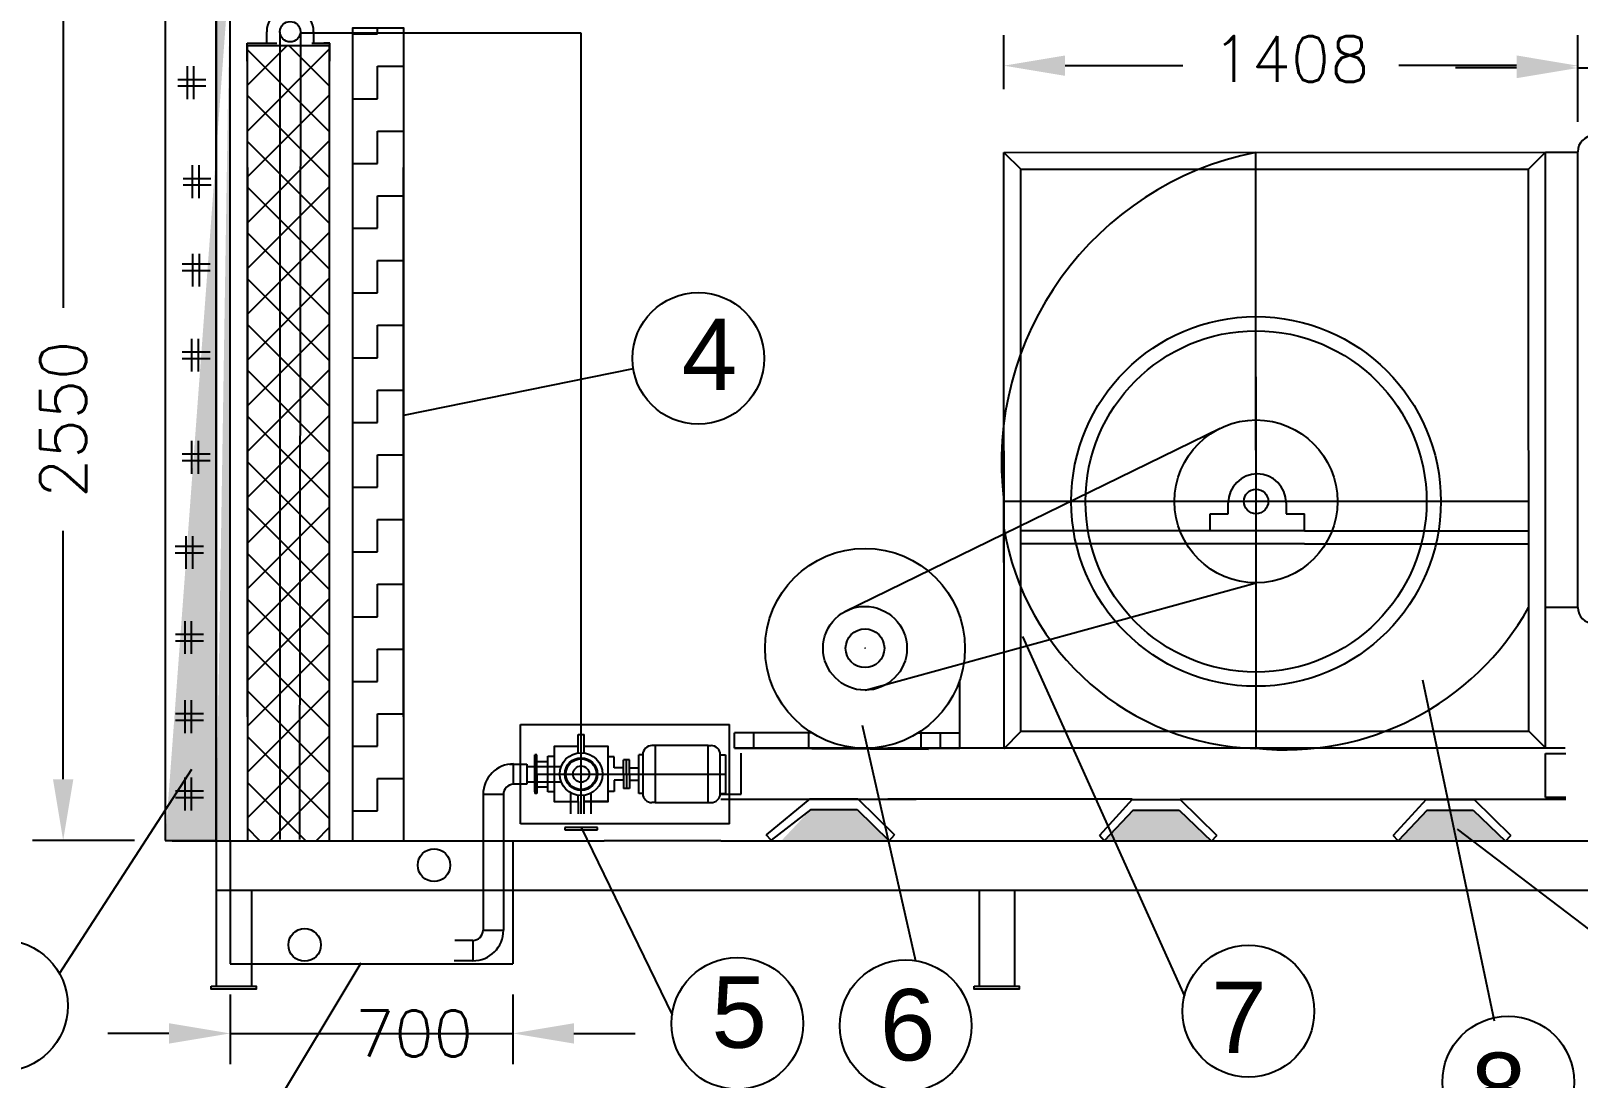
# Model space of a CAD drawing. Extents: x 17841 to 24164, y -6417 to 2983.
# Drawn here: x 19066 to 20584, y -587 to 440 of the extents above; entities that cross this region are included whole.
import ezdxf

# ---------------------------------------------------------------- set-up
doc = ezdxf.new("R2010")
doc.units = 0
doc.header["$LTSCALE"] = 5
doc.header["$PDMODE"] = 3
doc.layers.get('0').update_dxf_attribs({"linetype": 'CONTINUOUS'})
doc.layers.get('DEFPOINTS').update_dxf_attribs({"linetype": 'CONTINUOUS'})
doc.styles.get("Standard").update_dxf_attribs({"font": 'romans.shx', "height": 45})
doc.dimstyles.get("Standard").update_dxf_attribs({"dimscale": 30, "dimtxt": 2, "dimasz": 1, "dimexe": 0.5, "dimexo": 0.5, "dimgap": 0.2, "dimtad": 1, "dimdec": 0, "dimdsep": 46, "dimtxsty": 'Standard', "dimcen": 2.5, "dimadec": 0, "dimazin": 0, "dimtfac": 1, "dimtdec": 0, "dimtmove": 2, "dimatfit": 3, "dimfxl": 1, "dimtolj": 1, "dimtzin": 0, "dimarcsym": 0})

# ---------------------------------------------------------------- blocks, each defined once
blk = doc.blocks.new('*D25')
at = {"color": 0, "lineweight": -2, "transparency": 16777216}
for p, q in [((19217.7, 516.2), (19067.8, 516.2)), ((19097.8, 456.2), (19097.8, 168.5)), ((19097.8, -293.8), (19097.8, -50.1)), ((19167.7, -353.8), (19067.8, -353.8))]:
    blk.add_line(p, q, dxfattribs=at)
at = {"color": 0, "transparency": 16777216}
for points in [[(19087.8, 456.2), (19107.8, 456.2), (19097.8, 516.2)], [(19087.8, -293.8), (19107.8, -293.8), (19097.8, -353.8)]]:
    blk.add_solid(points, dxfattribs=at)
at = {"layer": 'DEFPOINTS', "color": 0, "transparency": 16777216}
for p in [(19247.7, 516.2), (19097.8, -353.8), (19197.7, -353.8)]:
    blk.add_point(p, dxfattribs=at)
at = {"color": 0, "transparency": 16777216, "insert": (19097.8, 59.2), "char_height": 45, "attachment_point": 5, "rotation": 90}
blk.add_mtext('\\A1;2550', dxfattribs=at)
blk = doc.blocks.new('*D27')
at = {"color": 0, "lineweight": -2, "transparency": 16777216}
for p, q in [((19261.6, -505), (19261.6, -573.1)), ((19538.9, -505), (19538.9, -573.1)), ((19201.6, -543.1), (19141.6, -543.1)), ((19261.6, -543.1), (19538.9, -543.1)), ((19598.9, -543.1), (19658.9, -543.1))]:
    blk.add_line(p, q, dxfattribs=at)
at = {"color": 0, "transparency": 16777216}
for points in [[(19201.6, -533.1), (19201.6, -553.1), (19261.6, -543.1)], [(19598.9, -533.1), (19598.9, -553.1), (19538.9, -543.1)]]:
    blk.add_solid(points, dxfattribs=at)
at = {"layer": 'DEFPOINTS', "color": 0, "transparency": 16777216}
for p in [(19261.6, -475), (19538.9, -475), (19538.9, -543.1)]:
    blk.add_point(p, dxfattribs=at)
at = {"color": 0, "transparency": 16777216, "insert": (19441.9, -543.1), "char_height": 45, "attachment_point": 5}
blk.add_mtext('\\A1;700', dxfattribs=at)
blk = doc.blocks.new('*D31')
at = {"color": 0, "lineweight": -2, "transparency": 16777216}
for p, q in [((20020.7, 383), (20020.7, 436)), ((20583.6, 383), (20583.6, 436)), ((20080.7, 406), (20196.1, 406)), ((20523.6, 406), (20408.2, 406))]:
    blk.add_line(p, q, dxfattribs=at)
at = {"color": 0, "transparency": 16777216}
for points in [[(20080.7, 416), (20080.7, 396), (20020.7, 406)], [(20523.6, 416), (20523.6, 396), (20583.6, 406)]]:
    blk.add_solid(points, dxfattribs=at)
at = {"layer": 'DEFPOINTS', "color": 0, "transparency": 16777216}
for p in [(20583.6, 406), (20020.7, 353), (20583.6, 353)]:
    blk.add_point(p, dxfattribs=at)
at = {"color": 0, "transparency": 16777216, "insert": (20302.2, 412.5), "char_height": 45, "attachment_point": 5}
blk.add_mtext('\\A1;1408', dxfattribs=at)
blk = doc.blocks.new('*D32')
at = {"color": 0, "lineweight": -2, "transparency": 16777216}
for p, q in [((20583.6, 351), (20583.6, 433.7)), ((20698.4, 351.3), (20698.4, 433.7)), ((20523.6, 403.7), (20463.6, 403.7)), ((20583.6, 403.7), (20698.4, 403.7)), ((20758.4, 403.7), (20818.4, 403.7))]:
    blk.add_line(p, q, dxfattribs=at)
at = {"color": 0, "transparency": 16777216}
for points in [[(20523.6, 413.7), (20523.6, 393.7), (20583.6, 403.7)], [(20758.4, 413.7), (20758.4, 393.7), (20698.4, 403.7)]]:
    blk.add_solid(points, dxfattribs=at)
at = {"layer": 'DEFPOINTS', "color": 0, "transparency": 16777216}
for p in [(20698.4, 403.7), (20583.6, 321), (20698.4, 321.3)]:
    blk.add_point(p, dxfattribs=at)
at = {"color": 0, "transparency": 16777216, "insert": (20641, 449.7), "char_height": 45, "attachment_point": 5}
blk.add_mtext('\\A1;150', dxfattribs=at)

msp = doc.modelspace()

# ---------------------------------------------------------------- hatches: boundary and pattern name
h = msp.add_hatch()
h.set_pattern_fill('DOTS', color=0, scale=2, style=0)
h.set_pattern_definition([(0, (-10657.5144, -1087.994), (1.5875, 3.175), [0, -3.175])])
edge = h.paths.add_edge_path()
edge.add_line((19247.9, 505.9), (19247.9, -354.1))
edge.add_line((19261.6, 505.9), (19261.6, -354.1))
edge.add_line((19247.9, 505.9), (19261.6, 505.9))
edge.add_line((19197.9, -354.4), (19261.6, -354.1))
h = msp.add_hatch()
h.set_pattern_fill('ZIGZAG', color=0, scale=10, style=0)
h.set_pattern_definition([(0, (-11073.933, -1055.19), (31.75, 31.75), [31.75, -31.75]), (90, (-11042.183, -1055.19), (-31.75, 31.75), [31.75, -31.75])])
h.paths.add_polyline_path([(19431.8, 443), (19381.8, 443), (19381.8, -354.1), (19431.8, -354.1)])
h = msp.add_hatch()
h.set_pattern_fill('ANSI37', color=0, scale=10, style=0)
h.set_pattern_definition([(45, (-11034.926, -1055.19), (-22.45064, 22.45064), []), (135, (-11034.926, -1055.19), (-22.45064, -22.45064), [])])
h.paths.add_polyline_path([(19358.7, 425.9), (19278.5, 425.9), (19278.5, -354.1), (19358.7, -354.1)])
h = msp.add_hatch(color=0)
h.paths.add_polyline_path([(20481, -324), (20435.8, -324), (20407.4, -354.1), (20512, -354.1)])
h.paths.add_polyline_path([(20192.6, -324), (20147.4, -324), (20119, -354.1), (20223.6, -354.1)])
h.paths.add_polyline_path([(19876.6, -323.4), (19831.3, -323.4), (19803, -353.5), (19802.9, -354.1), (19908.2, -354.1)])

# ---------------------------------------------------------------- linework, layer by layer
at = {"color": 0}
for p, q in [((19247.9, 516.2), (19247.9, -354.1)), ((19197.7, 506.2), (19197.7, -353.8)), ((19247.7, 506.2), (19247.7, 306.2)), ((19261.2, 505.9), (19261.2, -354.1)), ((19278.2, 410.4), (19278.2, 428.2)), ((19278.2, 428.2), (19307.4, 428.2)), ((19278.2, 428.2), (19307.4, 428.2)), ((19310.5, 439.3), (19310.5, -352.8)), ((19330.5, 439.2), (19329.7, -352.8)), ((19606, 437.9), (19330.5, 438)), ((19359.4, 428.2), (19353.5, 428.2)), ((19359.4, 410.4), (19359.4, 428.2)), ((19605.9, -249.8), (19606, 438)), ((19219.4, 405.5), (19219.4, 373.1)), ((19225.8, 405.5), (19225.8, 373.1)), ((19210.2, 392.5), (19237.7, 392.5)), ((19210.2, 386.1), (19237.7, 386.1)), ((20020.7, 320.9), (20551.9, 321)), ((20020.8, -263.6), (20020.7, 320.9)), ((20020.7, 320.9), (20037.2, 304.4)), ((20268, -263.5), (20267.9, 320.9)), ((20535.4, 304.5), (20551.9, 321)), ((20552, -263.5), (20551.9, 321)), ((20552, -125.3), (20551.9, 321)), ((20551.9, 321), (20583.6, 321)), ((20583.7, -125.3), (20583.6, 321)), ((19224.5, 308.4), (19224.5, 276)), ((19230.9, 308.4), (19230.9, 276)), ((19247.7, 306.2), (19247.7, -353.8)), ((19278.5, 306.2), (19278.5, -354.1)), ((19381.8, -354.1), (19381.8, 306.2)), ((19431.8, 306.2), (19431.8, -354.1)), ((19431.8, -232.5), (19431.8, 306.2)), ((20037.2, 304.4), (20535.4, 304.5)), ((20037.3, -247.1), (20037.2, 304.4)), ((20535.5, -247), (20535.4, 304.5)), ((19215.4, 295.4), (19242.8, 295.4)), ((19215.4, 289), (19242.9, 289)), ((19224.8, 221.6), (19224.8, 189.3)), ((19231.2, 221.6), (19231.2, 189.3)), ((19214.5, 211.6), (19241.9, 211.6)), ((19214.5, 205.2), (19242, 205.2)), ((19223.8, 138.2), (19223.8, 105.9)), ((19230.2, 138.2), (19230.2, 105.9)), ((19214.6, 125.2), (19242.1, 125.2)), ((19214.6, 118.8), (19242.1, 118.8)), ((20020.8, -263.6), (20020.7, 100.7)), ((20268, -263.5), (20268, 100.7)), ((19864.5, -129.4), (20232.9, 50.5)), ((19223.7, 38.2), (19223.7, 5.8)), ((19230.1, 38.2), (19230.1, 5.8)), ((19214.6, 25.2), (19242.1, 25.2)), ((19214.6, 18.8), (19242.1, 18.8)), ((20535.5, -21.3), (20020.8, -21.4)), ((20240.8, -33.6), (20240.8, -22.8)), ((19218.2, -55.3), (19218.2, -87.6)), ((19224.6, -55.3), (19224.6, -87.6)), ((20315.4, -50.1), (20037.2, -50.1)), ((20315.4, -50.1), (20535.5, -50.1)), ((19207.8, -65.3), (19235.3, -65.3)), ((19207.8, -71.7), (19235.4, -71.7)), ((20315.4, -62.8), (20037.2, -62.8)), ((20315.4, -62.8), (20535.5, -62.8)), ((19884.4, -206.6), (20268, -101.3)), ((20583.7, -125.3), (20552, -125.3)), ((19208, -151.7), (19235.4, -151.7)), ((19217.1, -138.7), (19217.1, -171)), ((19223.5, -138.7), (19223.5, -171)), ((19208, -158.1), (19235.5, -158.1)), ((19977.4, -263.4), (19977.4, -196.3)), ((20431.4, -196.3), (20501.6, -530.8)), ((19217.1, -216.3), (19217.1, -248.7)), ((19223.5, -216.3), (19223.5, -248.7)), ((19208, -229.4), (19235.4, -229.4)), ((19208, -235.8), (19235.5, -235.8)), ((19602.9, -268), (19602.9, -249.8)), ((19602.9, -268), (19602.9, -249.8)), ((19602.9, -261.8), (19602.9, -249.8)), ((19602.9, -249.8), (19608.9, -249.8)), ((19605.9, -327.8), (19605.9, -249.8)), ((19608.9, -268), (19608.9, -249.8)), ((19832.3, -248.4), (19756.4, -248.4)), ((19756.4, -263.4), (19756.4, -248.4)), ((19775.4, -263.4), (19775.4, -248.4)), ((19829.4, -263.4), (19829.4, -248.4)), ((19936.5, -248.4), (19977.4, -248.4)), ((19939.4, -263.4), (19939.4, -248.4)), ((19958.4, -263.4), (19958.4, -248.4)), ((20020.8, -263.6), (20037.3, -247.1)), ((20535.5, -247), (20037.3, -247.1)), ((20535.4, -246.4), (20551.9, -262.9)), ((19560.4, -288.8), (19560.4, -269.8)), ((19562.4, -269.8), (19560.4, -269.8)), ((19560.4, -306.3), (19560.4, -271.3)), ((19561.4, -288.8), (19561.4, -269.8)), ((19561.4, -306.3), (19561.4, -271.3)), ((19562.4, -288.8), (19562.4, -269.8)), ((19562.4, -306.3), (19562.4, -271.3)), ((19573.4, -306.3), (19573.4, -271.3)), ((19573.4, -271.3), (19579.4, -271.3)), ((19579.4, -261.8), (19579.4, -288.8)), ((19638.4, -271.8), (19632.4, -271.8)), ((19632.4, -305.8), (19632.4, -271.8)), ((19638.4, -282.8), (19638.4, -271.8)), ((19666.4, -269.8), (19662.4, -269.8)), ((19662.4, -307.8), (19662.4, -269.8)), ((19666.4, -269.8), (19666.4, -307.8)), ((19678.4, -260.8), (19675.4, -260.8)), ((19730.4, -260.8), (19733.4, -260.8)), ((19742.4, -307.8), (19742.4, -269.8)), ((19742.4, -269.8), (19747.4, -269.8)), ((19747.4, -269.8), (19747.4, -307.8)), ((19756.4, -263.4), (19967.4, -263.4)), ((19884.4, -263.4), (19756.4, -263.4)), ((19763, -308.6), (19763, -268.4)), ((19775, -263.5), (19946.7, -264.2)), ((19907.1, -263.6), (19873.7, -263.6)), ((19884.4, -263.4), (19977.4, -263.4)), ((20571.2, -263.4), (19906.7, -263.4)), ((20551.9, -262.9), (20020.8, -263.6)), ((20552, -263.5), (20552, -263.5)), ((20552, -263.9), (20552, -263.5)), ((20552, -263.9), (20552, -263.9)), ((20552, -311.7), (20552, -268.6)), ((20552, -268.6), (20571.8, -268.6)), ((19094.2, -484.5), (19223.9, -283.9)), ((19535.6, -279.1), (19552.8, -279.1)), ((19539.7, -298.8), (19539.7, -278.8)), ((19552.8, -279.1), (19552.8, -298.8)), ((19552.8, -281.3), (19586.3, -281.3)), ((19562.4, -276.3), (19573.4, -276.3)), ((19641.4, -282.8), (19638.4, -282.8)), ((19647.4, -282.8), (19641.4, -282.8)), ((19647.4, -288.8), (19647.4, -274.8)), ((19653.4, -274.8), (19647.4, -274.8)), ((19650.4, -288.8), (19650.4, -274.8)), ((19653.4, -288.8), (19653.4, -274.8)), ((19653.4, -288.8), (19653.4, -282.8)), ((19653.4, -282.8), (19662.4, -282.8)), ((19217.1, -292.2), (19217.1, -324.6)), ((19223.5, -292.2), (19223.5, -324.6)), ((19552.8, -298.8), (19539.7, -298.8)), ((19552.8, -296.3), (19586.3, -296.3)), ((19560.4, -288.8), (19560.4, -307.8)), ((19561.4, -288.8), (19561.4, -307.8)), ((19562.4, -288.8), (19562.4, -301.3)), ((19562.4, -288.8), (19562.4, -307.8)), ((19562.4, -301.3), (19573.4, -301.3)), ((19579.4, -288.8), (19579.4, -306.3)), ((19584.9, -288.8), (19632.4, -288.8)), ((19641.4, -294.8), (19638.4, -294.8)), ((19638.4, -294.8), (19638.4, -305.8)), ((19647.4, -294.8), (19641.4, -294.8)), ((19647.4, -288.8), (19647.4, -302.8)), ((19653.4, -302.8), (19647.4, -302.8)), ((19650.4, -288.8), (19650.4, -294.8)), ((19650.4, -288.8), (19650.4, -302.8)), ((19653.4, -288.8), (19653.4, -294.8)), ((19653.4, -288.8), (19653.4, -302.8)), ((19653.4, -294.8), (19662.4, -294.8)), ((19208, -305.2), (19235.4, -305.2)), ((19208, -311.6), (19235.5, -311.6)), ((19509.7, -308.8), (19509.7, -441.9)), ((19529.7, -308.8), (19509.7, -308.8)), ((19529.7, -308.8), (19529.7, -441.9)), ((19562.4, -307.8), (19560.4, -307.8)), ((19579.4, -306.3), (19573.4, -306.3)), ((19595.9, -327.8), (19595.9, -307.3)), ((19602.9, -315.8), (19602.9, -309.6)), ((19602.9, -315.8), (19602.9, -309.6)), ((19602.9, -315.8), (19602.9, -327.8)), ((19608.9, -315.8), (19608.9, -309.6)), ((19632.4, -315.8), (19608.9, -315.8)), ((19608.9, -327.8), (19608.9, -315.8)), ((19615.9, -327.8), (19615.9, -307.3)), ((19638.4, -305.8), (19632.4, -305.8)), ((19666.4, -307.8), (19662.4, -307.8)), ((19678.4, -316.8), (19675.4, -316.8)), ((19730.4, -316.8), (19733.4, -316.8)), ((19742.4, -307.8), (19747.4, -307.8)), ((19743, -308.6), (19763, -308.6)), ((19934.7, -313.6), (19743, -313.6)), ((19830.4, -313), (19787.5, -348.4)), ((19830.4, -313), (19877.4, -313)), ((19877.4, -313), (19913.5, -348.4)), ((20146.5, -313.4), (19906.7, -313.4)), ((20146.5, -313.6), (20114.3, -349)), ((20146.5, -313.6), (20193.5, -313.6)), ((20193.5, -313.4), (20572, -313.4)), ((20193.5, -313.6), (20229.5, -349)), ((20434.9, -313.6), (20402.7, -349)), ((20434.9, -313.6), (20481.9, -313.6)), ((20481.9, -313.6), (20517.9, -349)), ((20572, -311.7), (20552, -311.7)), ((19831.3, -323.4), (19792.2, -353.5)), ((19831.3, -323.4), (19876.6, -323.4)), ((19876.6, -323.4), (19908.2, -354.1)), ((20147.4, -324), (20119, -354.1)), ((20147.4, -324), (20192.6, -324)), ((20192.6, -324), (20224.2, -354.7)), ((20435.8, -324), (20407.4, -354.1)), ((20435.8, -324), (20481, -324)), ((20481, -324), (20512.6, -354.7)), ((19605.9, -341.3), (19589.9, -341.3)), ((19589.9, -341.3), (19589.9, -343.3)), ((19589.9, -343.3), (19621.9, -343.3)), ((19605.9, -341.3), (19695.1, -524.8)), ((19621.9, -341.3), (19605.9, -341.3)), ((19621.9, -343.3), (19621.9, -341.3)), ((19792.2, -353.5), (19787.5, -348.4)), ((19908.2, -354.1), (19913.5, -348.4)), ((20119, -354.1), (20114.3, -349)), ((20224.2, -354.7), (20229.5, -349)), ((20407.4, -354.1), (20402.7, -349)), ((20512.6, -354.7), (20517.9, -349)), ((19197.7, -353.8), (19247.7, -353.8)), ((19204.7, -354.1), (19628.4, -354.1)), ((19247.9, -353.8), (19247.9, -402.6)), ((19261.6, -353.8), (19261.6, -475)), ((19538.9, -353.8), (19538.9, -475)), ((19743, -354.1), (19628.4, -354.1)), ((19743, -354.1), (20698.4, -354.1)), ((19247.9, -402.6), (19283, -402.6)), ((19261.6, -402.6), (20700.4, -402.6)), ((19499.7, -451.9), (19481.9, -451.9)), ((19499.7, -451.9), (19499.7, -471.9)), ((19509.7, -441.9), (19529.7, -441.9)), ((19261.6, -475), (19538.9, -475)), ((19389.7, -474.2), (19302.7, -618.9)), ((19499.7, -471.9), (19481.3, -471.9))]:
    msp.add_line(p, q, dxfattribs=at)
at = {"color": 0, "ltscale": 100}
for p, q in [((19657.1, 108.8), (19431.8, 63)), ((20198.3, -506.5), (20039.1, -154)), ((19881.6, -240.7), (19934.1, -471.8)), ((20465.3, -342.8), (20735.7, -548.8))]:
    msp.add_line(p, q, dxfattribs=at)
at = {"color": 0}
for points in [[(19381.8, -232.5), (19381.8, 443), (19431.8, 443), (19431.8, -232.5)], [(19278.5, -232.5), (19278.5, 425.9), (19358.8, 425.9), (19358.8, -354.1)], [(19602.9, -261.8), (19579.4, -261.8), (19579.4, -315.8), (19602.9, -315.8)], [(19608.9, -315.8), (19632.4, -315.8), (19632.4, -261.8), (19608.9, -261.8)], [(19247.9, -402.6), (19247.9, -496.8), (19283, -496.8), (19283, -402.6)], [(19996.4, -402.6), (19996.4, -496.8), (20031.5, -496.8), (20031.5, -402.6)]]:
    msp.add_lwpolyline(points, dxfattribs=at)
for points in [[(19730.4, -260.8), (19678.4, -260.8), (19678.4, -316.8), (19730.4, -316.8)], [(19242.9, -496.8), (19287.1, -496.8), (19287.1, -499.7), (19242.9, -499.7)], [(19991.4, -496.8), (20035.6, -496.8), (20035.6, -499.7), (19991.4, -499.7)]]:
    msp.add_lwpolyline(points, close=True, dxfattribs=at)
for centre, radius in [((19320.5, 439.3), 10), ((19720.9, 118.9), 64.6), ((20268, -21.4), 181.3), ((20268, -21.4), 167.3), ((20268, -21.4), 79.9), ((20268, -21.4), 12), ((20268, -21.4), 12), ((19884.4, -165.4), 98), ((19884.4, -165.4), 41.1), ((19884.4, -165.4), 19), ((19884.4, -165.4), 3.637978807091713e-12), ((19605.9, -288.8), 21), ((19605.9, -288.8), 16), ((19605.9, -288.8), 15), ((19605.9, -288.8), 8), ((19461.6, -378.1), 16), ((19037.8, -515.9), 64.6), ((19334.7, -456.3), 16), ((19759.1, -533.3), 64.6), ((20260.6, -521.3), 64.6), ((19924.2, -535.6), 64.6), ((20515.4, -590.9), 64.6)]:
    msp.add_circle(centre, radius, dxfattribs=at)
for centre, radius, start, end in [((20599.4, 321.5), 15.8, 0.0075, 180.0075), ((20328.4, 16.8), 310.1, 101.2541, 187.0856), ((20274.4, -6.6), 257, 189.1944, 268.5632), ((20296.5, 9.2), 274.2, 264.0237, 330.631), ((20599.5, -125.3), 15.8, 180.0075, 0.0075), ((19675.4, -269.8), 9, 90, 180), ((19733.4, -269.8), 9, 0, 90), ((19539.7, -308.8), 30, 90, 180), ((19539.7, -308.8), 10, 90, 180), ((19675.4, -307.8), 9, 180, 270), ((19733.4, -307.8), 9, 270, 0), ((19499.7, -441.9), 10, 270, 0), ((19499.7, -441.9), 30, 270, 0)]:
    msp.add_arc(centre, radius, start, end, dxfattribs=at)
at = {"layer": 'DEFPOINTS'}
for p, q in [((19293.3, 428.2), (19307.4, 428.2)), ((19297.5, 428.2), (19297.5, 439.2)), ((19341.6, 428.2), (19359.4, 428.2)), ((19343.6, 428.2), (19343.6, 439.2)), ((20297.6, -22.8), (20297.6, -33.6)), ((20223, -33.6), (20240.8, -33.6)), ((20223, -50.1), (20223, -33.6)), ((20297.6, -33.6), (20315.4, -33.6)), ((20315.4, -50.1), (20315.4, -33.6)), ((19546.5, -240), (19751.5, -240)), ((19546.5, -337.5), (19546.5, -240)), ((19751.5, -337.5), (19751.5, -240)), ((19751.5, -337.5), (19546.5, -337.5))]:
    msp.add_line(p, q, dxfattribs=at)
at = {"layer": 'DEFPOINTS', "ltscale": 5}
msp.add_line((19562.9, -288.8), (19748.6, -288.8), dxfattribs=at)
at = {"layer": 'DEFPOINTS'}
for centre, radius, start, end in [((19320.5, 439.3), 23, 359.9536, 180.0464), ((20269.2, -22.8), 28.4, 0.0075, 180.0075)]:
    msp.add_arc(centre, radius, start, end, dxfattribs=at)

# ---------------------------------------------------------------- texts
at = {"color": 0, "char_height": 70, "width": 31.72, "attachment_point": 1}
for s, insert in [('{\\fArial|b0|i0|c0|p34;4}', (19704.7, 157.8)), ('{\\fArial|b0|i0|c0|p34;5}', (19733.8, -487.2)), ('{\\fArial|b0|i0|c0|p34;6}', (19899, -499.6)), ('{\\fArial|b0|i0|c0|p34;7}', (20224.1, -492.3)), ('{\\fArial|b0|i0|c0|p34;8}', (20478.8, -562))]:
    msp.add_mtext(s, dxfattribs=dict(at, insert=insert))

# ---------------------------------------------------------------- dimensions: what is measured, and where the dimension line sits
at = {"color": 0}
dim = msp.add_linear_dim(base=(19097.8, -353.8), p1=(19247.7, 516.2), p2=(19197.7, -353.8), angle=90, text='2550', dimstyle='Standard', override={"dimtxt": 45, "dimasz": 2, "dimexe": 1, "dimexo": 1, "dimgap": 1, "dimcen": 2}, dxfattribs=at)
dim.commit()
dim.dimension.update_dxf_attribs({"geometry": '*D25', "text_midpoint": (19097.8, 59.2), "dimtype": 160})
for base, p1, p2, text, picture, middle in [((20698.4, 403.7), (20583.6, 321), (20698.4, 321.3), '150', '*D32', (20641, 449.7)), ((20583.6, 406), (20020.7, 353), (20583.6, 353), '1408', '*D31', (20302.2, 412.5)), ((19538.9, -543.1), (19261.6, -475), (19538.9, -475), '700', '*D27', (19441.9, -543.1))]:
    dim = msp.add_linear_dim(base=base, p1=p1, p2=p2, text=text, dimstyle='Standard', override={"dimtxt": 45, "dimasz": 2, "dimexe": 1, "dimexo": 1, "dimgap": 1, "dimcen": 2}, dxfattribs=at)
    dim.commit()
    dim.dimension.update_dxf_attribs({"geometry": picture, "text_midpoint": middle, "dimtype": 160})

doc.saveas('drawing.dxf')
